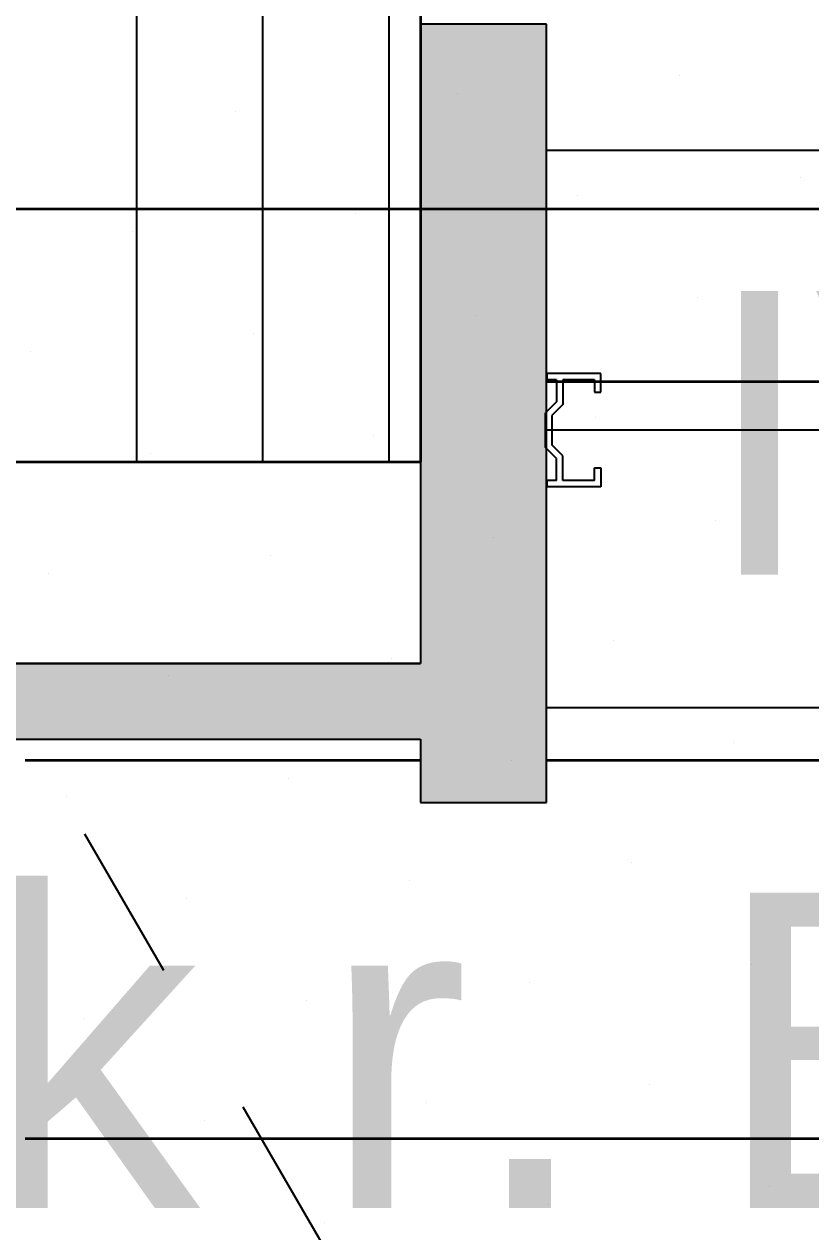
# Model space of a CAD drawing. Header units: centimetres. Extents: x 0.3 to 84.3, y 0.3 to 59.7.
# Drawn here: x 38.279 to 38.778, y 18.966 to 19.731 of the extents above; entities that cross this region are included whole.
import ezdxf

# ---------------------------------------------------------------- set-up
doc = ezdxf.new("R2010")
doc.units = ezdxf.units.CM
for name, pattern in [('AUSGEZOGEN', [0]), ('LINIE_17', [0.05, 0, -0.05]), ('PHANTOM', [63.5, 31.75, -6.35, 6.35, -6.35, 6.35, -6.35])]:
    doc.linetypes.add(name, pattern=pattern)
for name, color, linetype, lineweight in [('Allgemein', 7, 'AUSGEZOGEN', 35), ('Ausbau Raeume', 7, 'AUSGEZOGEN', 35), ('Daemmung', 7, 'AUSGEZOGEN', 35), ('Decke', 7, 'AUSGEZOGEN', 35), ('Deckendaemmung', 7, 'AUSGEZOGEN', 25), ('Entwaesserungsb._ Retentionb', 251, 'AUSGEZOGEN', 50), ('Fenster', 7, 'AUSGEZOGEN', 35), ('Rolladen', 7, 'AUSGEZOGEN', 25), ('Text Koten', 7, 'AUSGEZOGEN', 50), ('Text Werkplan Ausfuehrung', 7, 'AUSGEZOGEN', 50), ('Unterkonstruktion', 7, 'AUSGEZOGEN', 35)]:
    doc.layers.add(name, color=color, linetype=linetype, lineweight=lineweight)
doc.styles.add('ARIAL', font='ARIAL.TTF')

msp = doc.modelspace()

# ---------------------------------------------------------------- hatches: boundary and pattern name
at = {"layer": 'Allgemein', "linetype": 'AUSGEZOGEN', "lineweight": 25}
msp.add_hatch(color=32, dxfattribs=at).paths.add_polyline_path([(38.61, 19.454), (38.61, 19.7314), (38.53, 19.7314), (38.53, 19.454), (38.53, 19.374), (38.53, 19.326), (38.53, 19.278), (38.53, 19.238), (38.61, 19.238), (38.61, 19.278), (38.61, 19.326), (38.61, 19.374)])
h = msp.add_hatch(color=32, dxfattribs=at)
h.paths.add_polyline_path([(46.57, 19.326), (44.82, 19.326), (44.82, 19.278), (46.57, 19.278)])
h.paths.add_polyline_path([(38.53, 19.326), (37.46, 19.326), (37.46, 19.278), (38.53, 19.278)])
h.paths.add_polyline_path([(32.5, 19.354), (31.092, 19.354), (31.092, 19.278), (32.5, 19.278)])

# ---------------------------------------------------------------- linework, layer by layer
at = {"layer": 'Allgemein', "color": 7, "linetype": 'AUSGEZOGEN', "lineweight": 25}
for p, q in [((38.61, 19.7314), (38.53, 19.7314)), ((38.53, 19.7314), (38.53, 19.454)), ((38.61, 19.454), (38.61, 19.7314)), ((38.53, 19.454), (38.53, 19.374)), ((38.61, 19.374), (38.61, 19.454)), ((38.53, 19.374), (38.53, 19.326)), ((38.61, 19.326), (38.61, 19.374)), ((38.53, 19.326), (37.46, 19.326)), ((38.61, 19.278), (38.61, 19.326)), ((37.46, 19.278), (38.53, 19.278)), ((38.53, 19.278), (38.53, 19.238)), ((38.61, 19.238), (38.61, 19.278)), ((38.53, 19.238), (38.61, 19.238))]:
    msp.add_line(p, q, dxfattribs=at)
at = {"layer": 'Ausbau Raeume', "color": 254, "linetype": 'AUSGEZOGEN', "lineweight": 35}
for p, q in [((38.99817, 19.5046), (38.61, 19.5046)), ((38.53, 19.2646), (38.27961, 19.2646)), ((38.99817, 19.2646), (38.61, 19.2646)), ((38.99817, 19.0246), (38.27961, 19.0246))]:
    msp.add_line(p, q, dxfattribs=at)
at = {"layer": 'Daemmung', "color": 7, "linetype": 'AUSGEZOGEN', "lineweight": 35}
for p, q in [((38.53, 19.774), (38.53, 19.7314)), ((38.53, 19.7314), (38.53, 19.454)), ((37.46, 19.454), (38.53, 19.454))]:
    msp.add_line(p, q, dxfattribs=at)
at = {"layer": 'Daemmung', "color": 7, "linetype": 'AUSGEZOGEN', "lineweight": 25}
for points in [[(38.35, 19.774), (38.35, 19.774), (38.35, 19.774), (38.35, 19.774), (38.35, 19.454)], [(38.43, 19.774), (38.43, 19.774), (38.43, 19.774), (38.43, 19.774), (38.43, 19.454)], [(38.51, 19.774), (38.51, 19.774), (38.51, 19.774), (38.51, 19.774), (38.51, 19.454)]]:
    msp.add_lwpolyline(points, dxfattribs=at)
at = {"layer": 'Decke', "color": 96, "linetype": 'PHANTOM', "lineweight": 35, "true_color": 0x006e00}
msp.add_line((46.75, 19.614), (31.66, 19.614), dxfattribs=at)
at = {"layer": 'Deckendaemmung', "color": 211, "linetype": 'AUSGEZOGEN', "lineweight": 25, "true_color": 0xff70ff}
for p, q in [((38.69454, 19.69887), (38.69454, 19.69887)), ((38.5536, 19.68753), (38.5536, 19.68753)), ((38.41266, 19.67619), (38.41266, 19.67619)), ((38.77069, 19.63407), (38.77069, 19.63407)), ((38.62974, 19.62273), (38.62974, 19.62273)), ((38.4888, 19.61139), (38.4888, 19.61139)), ((38.34785, 19.60005), (38.34785, 19.60005)), ((38.70588, 19.55793), (38.70588, 19.55793)), ((38.56494, 19.54659), (38.56494, 19.54659)), ((38.424, 19.53525), (38.424, 19.53525)), ((38.28305, 19.52391), (38.28305, 19.52391)), ((38.64108, 19.48179), (38.64108, 19.48179)), ((38.50014, 19.47045), (38.50014, 19.47045)), ((38.35919, 19.45911), (38.35919, 19.45911)), ((38.71722, 19.41699), (38.71722, 19.41699)), ((38.57628, 19.40565), (38.57628, 19.40565)), ((38.43534, 19.39431), (38.43534, 19.39431)), ((38.29439, 19.38297), (38.29439, 19.38297)), ((38.65242, 19.34084), (38.65242, 19.34084)), ((38.51148, 19.3295), (38.51148, 19.3295)), ((38.37053, 19.31816), (38.37053, 19.31816)), ((38.72856, 19.27604), (38.72856, 19.27604)), ((38.58762, 19.2647), (38.58762, 19.2647)), ((38.44668, 19.25336), (38.44668, 19.25336)), ((38.30573, 19.24202), (38.30573, 19.24202)), ((38.66376, 19.1999), (38.66376, 19.1999)), ((38.52282, 19.18856), (38.52282, 19.18856)), ((38.38187, 19.17722), (38.38187, 19.17722)), ((38.73991, 19.1351), (38.73991, 19.1351)), ((38.59896, 19.12376), (38.59896, 19.12376)), ((38.45802, 19.11242), (38.45802, 19.11242)), ((38.31707, 19.10108), (38.31707, 19.10108)), ((38.6751, 19.05895), (38.6751, 19.05895)), ((38.53416, 19.04761), (38.53416, 19.04761)), ((38.39321, 19.03627), (38.39321, 19.03627)), ((38.75125, 18.99415), (38.75125, 18.99415)), ((38.6103, 18.98281), (38.6103, 18.98281)), ((38.46936, 18.97147), (38.46936, 18.97147))]:
    msp.add_line(p, q, dxfattribs=at)
at = {"layer": 'Entwaesserungsb._ Retentionb', "color": 7, "linetype": 'LINIE_17', "lineweight": 25}
msp.add_line((42.58, 11.864), (37.995, 19.774), dxfattribs=at)
at = {"layer": 'Fenster', "color": 7, "linetype": 'AUSGEZOGEN', "lineweight": 25}
msp.add_line((44.74, 19.6514), (38.61, 19.6514), dxfattribs=at)
at = {"layer": 'Rolladen', "color": 7, "linetype": 'AUSGEZOGEN', "lineweight": 25}
for p, q in [((38.6104, 19.506), (38.6104, 19.51)), ((38.6444, 19.51), (38.6104, 19.51)), ((38.6444, 19.498), (38.6444, 19.51)), ((38.6164, 19.506), (38.6104, 19.506)), ((38.6164, 19.506), (38.6164, 19.492)), ((38.6204, 19.506), (38.6204, 19.49034)), ((38.6404, 19.506), (38.6204, 19.506)), ((38.6404, 19.506), (38.6404, 19.498)), ((38.6404, 19.498), (38.6444, 19.498)), ((38.6164, 19.492), (38.6094, 19.485)), ((38.6204, 19.49034), (38.6134, 19.48334)), ((38.6094, 19.463), (38.6094, 19.485)), ((38.6134, 19.48334), (38.6134, 19.46466)), ((38.6094, 19.469), (38.6094, 19.479)), ((38.6094, 19.468), (38.6094, 19.469)), ((38.6204, 19.45766), (38.6134, 19.46466)), ((38.6164, 19.456), (38.6094, 19.463)), ((38.6204, 19.442), (38.6204, 19.45766)), ((38.6164, 19.442), (38.6164, 19.456)), ((38.6404, 19.45), (38.6444, 19.45)), ((38.6404, 19.442), (38.6404, 19.45)), ((38.6444, 19.45), (38.6444, 19.438)), ((38.6164, 19.442), (38.6104, 19.442)), ((38.6104, 19.438), (38.6104, 19.442)), ((38.6404, 19.442), (38.6204, 19.442)), ((38.6444, 19.438), (38.6104, 19.438))]:
    msp.add_line(p, q, dxfattribs=at)
at = {"layer": 'Rolladen', "color": 7, "linetype": 'PHANTOM', "lineweight": 25}
for p, q in [((44.74, 19.474), (38.6094, 19.474)), ((44.74, 19.298), (38.61, 19.298))]:
    msp.add_line(p, q, dxfattribs=at)
at = {"layer": 'Unterkonstruktion', "color": 7, "linetype": 'AUSGEZOGEN', "lineweight": 25}
for p, q in [((38.53, 19.454), (37.46, 19.454)), ((38.53, 19.454), (38.53, 19.374)), ((38.53, 19.374), (38.53, 19.326)), ((37.46, 19.326), (38.53, 19.326))]:
    msp.add_line(p, q, dxfattribs=at)

# ---------------------------------------------------------------- texts
at = {"layer": 'Text Koten', "color": 7, "linetype": 'AUSGEZOGEN', "lineweight": 35, "insert": (38.095, 18.978), "char_height": 0.2, "width": 0.1, "attachment_point": 7, "style": 'ARIAL'}
msp.add_mtext('ok\\~r.\\~Bo.\\~:\\~+11.43', dxfattribs=at)
at = {"layer": 'Text Werkplan Ausfuehrung', "color": 240, "linetype": 'AUSGEZOGEN', "lineweight": 35, "insert": (38.71, 19.37974), "char_height": 0.18, "width": 0.09, "attachment_point": 7, "style": 'ARIAL'}
msp.add_mtext('IV\\~Schwelle', dxfattribs=at)

doc.saveas('drawing.dxf')
